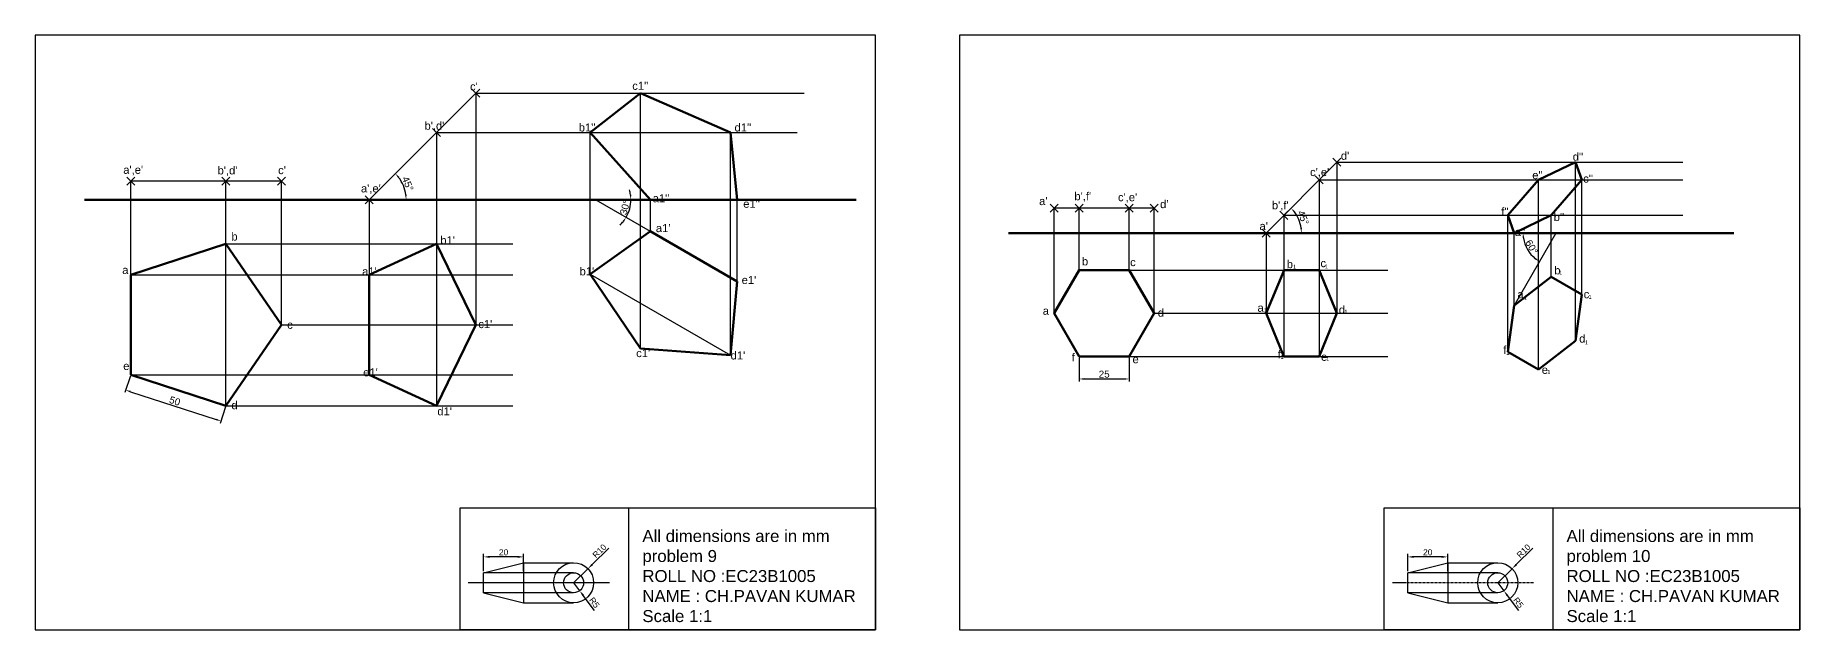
# Model space of a CAD drawing. Header units: millimetres. Extents: x 1234 to 5871, y 1453 to 1780.
# Drawn here: x 4990 to 5871, y 1453 to 1750 of the extents above; entities that cross this region are included whole.
import ezdxf

# ---------------------------------------------------------------- set-up
doc = ezdxf.new("R2010")
doc.units = ezdxf.units.MM
doc.header["$PDMODE"] = 3
doc.header["$PDSIZE"] = 2
doc.linetypes.add('CENTER', pattern=[2, 1.25, -0.25, 0.25, -0.25])
doc.styles.get("Standard").update_dxf_attribs({"font": 'arial.ttf'})
doc.dimstyles.new('Decimal-3', dxfattribs={"dimscale": 1.2, "dimtxt": 2.5, "dimasz": 2.5, "dimexe": 1.25, "dimexo": 0.625, "dimtad": 1, "dimtxsty": 'Standard', "dimcen": 2.5, "dimadec": 0, "dimazin": 0, "dimtfac": 1, "dimtmove": 0, "dimatfit": 3, "dimfxl": 1, "dimarcsym": 0})
doc.dimstyles.new('ISO-25', dxfattribs={"dimtxt": 3.5, "dimasz": 2.5, "dimexe": 1.25, "dimexo": 0.625, "dimtad": 1, "dimtxsty": 'Standard', "dimcen": 2.5, "dimadec": 0, "dimazin": 0, "dimtfac": 1, "dimtmove": 0, "dimatfit": 3, "dimfxl": 1, "dimarcsym": 0})

# ---------------------------------------------------------------- blocks, each defined once
blk = doc.blocks.new('*D21')
at = {"color": 0, "lineweight": -2, "transparency": 16777216}
for p, q in [((5511.3, 1589.1), (5511.3, 1577.32)), ((5536.3, 1589.1), (5536.3, 1577.32)), ((5513.8, 1578.57), (5533.8, 1578.57))]:
    blk.add_line(p, q, dxfattribs=at)
at = {"color": 0, "transparency": 16777216}
for points in [[(5513.8, 1578.99), (5513.8, 1578.15), (5511.3, 1578.57)], [(5533.8, 1578.99), (5533.8, 1578.15), (5536.3, 1578.57)]]:
    blk.add_solid(points, dxfattribs=at)
at = {"layer": 'Defpoints', "color": 0, "transparency": 16777216}
for p in [(5511.3, 1589.72), (5536.3, 1589.72), (5536.3, 1578.57)]:
    blk.add_point(p, dxfattribs=at)
at = {"color": 0, "transparency": 16777216, "insert": (5523.8, 1580.98), "char_height": 3.5, "attachment_point": 5}
blk.add_mtext('25', dxfattribs=at)
blk = doc.blocks.new('*D22')
at = {"color": 0, "lineweight": -2, "transparency": 16777216}
blk.add_arc((5604.8, 1651.5), 17.59, 8.14836, 36.85164, dxfattribs=at)
at = {"color": 0, "transparency": 16777216}
for points in [[(5618.57, 1661.78), (5619.2, 1662.32), (5617.24, 1663.94)], [(5622.63, 1654.02), (5621.8, 1653.96), (5622.4, 1651.5)]]:
    blk.add_solid(points, dxfattribs=at)
at = {"layer": 'Defpoints', "color": 0, "transparency": 16777216}
for p in [(5640.16, 1686.85), (5476.04, 1651.5), (5604.8, 1651.5), (5621.8, 1656.05), (5838.51, 1651.5)]:
    blk.add_point(p, dxfattribs=at)
at = {"color": 0, "transparency": 16777216, "insert": (5623.28, 1659.15), "char_height": 3.5, "attachment_point": 5, "rotation": 292.5}
blk.add_mtext('45°', dxfattribs=at)
blk = doc.blocks.new('*D23')
at = {"color": 0, "lineweight": -2, "transparency": 16777216}
blk.add_arc((5749.57, 1651.5), 16.43, 188.72722, 231.27278, dxfattribs=at)
at = {"color": 0, "transparency": 16777216}
for points in [[(5732.92, 1648.98), (5733.75, 1649.04), (5733.15, 1651.5)], [(5739.53, 1639.03), (5739.06, 1638.34), (5741.36, 1637.27)]]:
    blk.add_solid(points, dxfattribs=at)
at = {"layer": 'Defpoints', "color": 0, "transparency": 16777216}
for p in [(5476.04, 1651.5), (5749.57, 1651.5), (5838.51, 1651.5), (5734.14, 1645.88), (5728.69, 1615.32)]:
    blk.add_point(p, dxfattribs=at)
at = {"color": 0, "transparency": 16777216, "insert": (5737.44, 1644.49), "char_height": 3.5, "attachment_point": 5, "rotation": 300}
blk.add_mtext('60°', dxfattribs=at)
blk = doc.blocks.new('*D27')
at = {"color": 0, "lineweight": -2, "transparency": 16777216}
for start, end in [(330, 0), (8.18727, 16.37454), (313.62546, 321.81273)]:
    blk.add_arc((5269.71, 1668.16), 17.51, start, end, dxfattribs=at)
at = {"color": 0, "transparency": 16777216}
for points in [[(5287.45, 1670.69), (5286.62, 1670.63), (5287.22, 1668.16)], [(5283.13, 1657.57), (5283.82, 1657.1), (5284.87, 1659.41)]]:
    blk.add_solid(points, dxfattribs=at)
at = {"layer": 'Defpoints', "color": 0, "transparency": 16777216}
for p in [(5014.14, 1668.16), (5269.71, 1668.16), (5297.08, 1668.16), (5286.16, 1662.17), (5296.95, 1652.43)]:
    blk.add_point(p, dxfattribs=at)
at = {"color": 0, "transparency": 16777216, "insert": (5284.29, 1664.26), "char_height": 3.5, "attachment_point": 5, "rotation": 75}
blk.add_mtext('30°', dxfattribs=at)
blk = doc.blocks.new('*D28')
at = {"color": 0, "lineweight": -2, "transparency": 16777216}
blk.add_arc((5156.49, 1668.16), 18.42, 7.78336, 37.21664, dxfattribs=at)
at = {"color": 0, "transparency": 16777216}
for points in [[(5170.84, 1679.03), (5171.47, 1679.58), (5169.51, 1681.19)], [(5175.15, 1670.69), (5174.32, 1670.63), (5174.91, 1668.16)]]:
    blk.add_solid(points, dxfattribs=at)
at = {"layer": 'Defpoints', "color": 0, "transparency": 16777216}
for p in [(5209.73, 1721.41), (5014.14, 1668.16), (5156.49, 1668.16), (5174.28, 1672.93), (5297.08, 1668.16)]:
    blk.add_point(p, dxfattribs=at)
at = {"color": 0, "transparency": 16777216, "insert": (5175.73, 1676.13), "char_height": 3.5, "attachment_point": 5, "rotation": 292.5}
blk.add_mtext('45°', dxfattribs=at)
blk = doc.blocks.new('*D37')
at = {"color": 0, "lineweight": -2, "transparency": 16777216}
for p, q in [((5037.06, 1580.09), (5034.37, 1571.82)), ((5037.13, 1572.23), (5079.93, 1558.33)), ((5084.61, 1564.64), (5081.92, 1556.37))]:
    blk.add_line(p, q, dxfattribs=at)
at = {"color": 0, "transparency": 16777216}
for points in [[(5037.26, 1572.63), (5037.01, 1571.84), (5034.76, 1573)], [(5080.06, 1558.72), (5079.8, 1557.93), (5082.31, 1557.55)]]:
    blk.add_solid(points, dxfattribs=at)
at = {"layer": 'Defpoints', "color": 0, "transparency": 16777216}
for p in [(5037.25, 1580.68), (5084.81, 1565.23), (5082.31, 1557.55)]:
    blk.add_point(p, dxfattribs=at)
at = {"color": 0, "transparency": 16777216, "insert": (5059.28, 1567.57), "char_height": 3.5, "attachment_point": 5, "rotation": 342}
blk.add_mtext('50', dxfattribs=at)
blk = doc.blocks.new('*D59')
at = {"color": 0, "lineweight": -2, "transparency": 16777216}
for p, q in [((5258.61, 1476.75), (5261.62, 1472.76)), ((5269.06, 1462.89), (5263.43, 1470.37))]:
    blk.add_line(p, q, dxfattribs=at)
at = {"color": 0, "transparency": 16777216}
blk.add_solid([(5263.83, 1470.67), (5263.03, 1470.07), (5261.62, 1472.76)], dxfattribs=at)
at = {"layer": 'Defpoints', "color": 0, "transparency": 16777216}
for p in [(5258.61, 1476.75), (5261.62, 1472.76)]:
    blk.add_point(p, dxfattribs=at)
at = {"color": 0, "transparency": 16777216, "insert": (5268.97, 1466.8), "char_height": 3, "attachment_point": 5, "rotation": 307.01984}
blk.add_mtext('R5', dxfattribs=at)
blk = doc.blocks.new('*D60')
at = {"color": 0, "lineweight": -2, "transparency": 16777216}
for p, q in [((5276.22, 1494.02), (5267.9, 1485.86)), ((5258.61, 1476.75), (5265.75, 1483.75))]:
    blk.add_line(p, q, dxfattribs=at)
at = {"color": 0, "transparency": 16777216}
blk.add_solid([(5267.55, 1486.21), (5268.25, 1485.5), (5265.75, 1483.75)], dxfattribs=at)
at = {"layer": 'Defpoints', "color": 0, "transparency": 16777216}
for p in [(5265.75, 1483.75), (5258.61, 1476.75)]:
    blk.add_point(p, dxfattribs=at)
at = {"color": 0, "transparency": 16777216, "insert": (5271.53, 1492.62), "char_height": 3, "attachment_point": 5, "rotation": 44.43135}
blk.add_mtext('R10', dxfattribs=at)
blk = doc.blocks.new('*D61')
at = {"color": 0, "lineweight": -2, "transparency": 16777216}
for p, q in [((5213.61, 1482.5), (5213.61, 1491.18)), ((5233.61, 1482.5), (5233.61, 1491.18)), ((5230.61, 1489.68), (5216.61, 1489.68))]:
    blk.add_line(p, q, dxfattribs=at)
at = {"color": 0, "transparency": 16777216}
for points in [[(5216.61, 1490.18), (5216.61, 1489.18), (5213.61, 1489.68)], [(5230.61, 1490.18), (5230.61, 1489.18), (5233.61, 1489.68)]]:
    blk.add_solid(points, dxfattribs=at)
at = {"layer": 'Defpoints', "color": 0, "transparency": 16777216}
for p in [(5213.61, 1489.68), (5213.61, 1481.75), (5233.61, 1481.75)]:
    blk.add_point(p, dxfattribs=at)
at = {"color": 0, "transparency": 16777216, "insert": (5223.61, 1491.96), "char_height": 3, "attachment_point": 5}
blk.add_mtext('20', dxfattribs=at)
blk = doc.blocks.new('*D62')
at = {"color": 0, "lineweight": -2, "transparency": 16777216}
for p, q in [((5720.52, 1476.75), (5723.53, 1472.76)), ((5730.97, 1462.89), (5725.33, 1470.37))]:
    blk.add_line(p, q, dxfattribs=at)
at = {"color": 0, "transparency": 16777216}
blk.add_solid([(5725.73, 1470.67), (5724.94, 1470.07), (5723.53, 1472.76)], dxfattribs=at)
at = {"layer": 'Defpoints', "color": 0, "transparency": 16777216}
for p in [(5720.52, 1476.75), (5723.53, 1472.76)]:
    blk.add_point(p, dxfattribs=at)
at = {"color": 0, "transparency": 16777216, "insert": (5730.87, 1466.8), "char_height": 3, "attachment_point": 5, "rotation": 307.01984}
blk.add_mtext('R5', dxfattribs=at)
blk = doc.blocks.new('*D63')
at = {"color": 0, "lineweight": -2, "transparency": 16777216}
for p, q in [((5738.13, 1494.02), (5729.8, 1485.86)), ((5720.52, 1476.75), (5727.66, 1483.75))]:
    blk.add_line(p, q, dxfattribs=at)
at = {"color": 0, "transparency": 16777216}
blk.add_solid([(5729.45, 1486.21), (5730.15, 1485.5), (5727.66, 1483.75)], dxfattribs=at)
at = {"layer": 'Defpoints', "color": 0, "transparency": 16777216}
for p in [(5727.66, 1483.75), (5720.52, 1476.75)]:
    blk.add_point(p, dxfattribs=at)
at = {"color": 0, "transparency": 16777216, "insert": (5733.44, 1492.62), "char_height": 3, "attachment_point": 5, "rotation": 44.43135}
blk.add_mtext('R10', dxfattribs=at)
blk = doc.blocks.new('*D64')
at = {"color": 0, "lineweight": -2, "transparency": 16777216}
for p, q in [((5675.52, 1482.5), (5675.52, 1491.18)), ((5695.52, 1482.5), (5695.52, 1491.18)), ((5692.52, 1489.68), (5678.52, 1489.68))]:
    blk.add_line(p, q, dxfattribs=at)
at = {"color": 0, "transparency": 16777216}
for points in [[(5678.52, 1490.18), (5678.52, 1489.18), (5675.52, 1489.68)], [(5692.52, 1490.18), (5692.52, 1489.18), (5695.52, 1489.68)]]:
    blk.add_solid(points, dxfattribs=at)
at = {"layer": 'Defpoints', "color": 0, "transparency": 16777216}
for p in [(5675.52, 1489.68), (5675.52, 1481.75), (5695.52, 1481.75)]:
    blk.add_point(p, dxfattribs=at)
at = {"color": 0, "transparency": 16777216, "insert": (5685.52, 1491.96), "char_height": 3, "attachment_point": 5}
blk.add_mtext('20', dxfattribs=at)

msp = doc.modelspace()

# ---------------------------------------------------------------- linework, layer by layer
for p, q in [((4989.536, 1750.294), (4989.536, 1453.294)), ((5409.536, 1750.294), (4989.536, 1750.294)), ((5409.536, 1453.294), (5409.536, 1750.294)), ((5451.442, 1750.294), (5451.442, 1453.294)), ((5871.442, 1750.294), (5451.442, 1750.294)), ((5871.442, 1453.294), (5871.442, 1750.294)), ((5209.733, 1721.406), (5156.491, 1668.163)), ((5209.733, 1721.406), (5209.733, 1605.685)), ((5209.733, 1721.406), (5373.765, 1721.406)), ((5292.11, 1593.75), (5292.11, 1721.406)), ((5190.116, 1701.788), (5190.116, 1565.234)), ((5190.116, 1701.788), (5370.265, 1701.788)), ((5266.887, 1630.964), (5266.887, 1701.788)), ((5336.95, 1590.514), (5336.95, 1701.788)), ((5640.158, 1686.855), (5604.802, 1651.5)), ((5640.158, 1686.855), (5640.158, 1611.371)), ((5640.158, 1686.855), (5813.062, 1686.855)), ((5759.305, 1597.642), (5759.305, 1686.855)), ((5037.252, 1630.685), (5037.252, 1677.455)), ((5112.549, 1677.455), (5037.252, 1677.455)), ((5112.549, 1605.685), (5112.549, 1677.455)), ((5631.319, 1678.016), (5631.319, 1589.721)), ((5631.319, 1678.016), (5813.062, 1678.016)), ((5740.825, 1583.311), (5740.825, 1678.016)), ((5762.475, 1620.811), (5762.475, 1678.016)), ((5156.491, 1668.163), (5156.491, 1580.685)), ((5269.707, 1668.163), (5296.949, 1652.435)), ((5297.08, 1652.359), (5297.08, 1668.163)), ((5297.08, 1668.163), (5340.382, 1668.163)), ((5340.382, 1627.359), (5340.382, 1668.163)), ((5498.799, 1611.371), (5498.799, 1663.961)), ((5548.799, 1663.961), (5498.799, 1663.961)), ((5511.299, 1633.022), (5511.299, 1663.961)), ((5536.299, 1633.022), (5536.299, 1663.961)), ((5548.799, 1611.371), (5548.799, 1663.961)), ((5613.641, 1660.338), (5613.641, 1589.721)), ((5613.641, 1660.338), (5813.062, 1660.338)), ((5725.515, 1592.15), (5725.515, 1660.338)), ((5747.261, 1629.595), (5747.261, 1660.338)), ((5604.802, 1651.5), (5604.802, 1611.371)), ((5749.574, 1651.5), (5728.686, 1615.32)), ((5728.686, 1615.32), (5728.686, 1651.5)), ((5084.805, 1646.136), (5228.255, 1646.136)), ((5536.299, 1633.022), (5665.638, 1633.022)), ((5037.252, 1630.685), (5228.255, 1630.685)), ((5266.887, 1630.964), (5336.95, 1590.514)), ((5112.549, 1605.685), (5228.255, 1605.685)), ((5548.799, 1611.371), (5665.638, 1611.371)), ((5536.299, 1589.721), (5665.638, 1589.721)), ((5037.252, 1580.685), (5228.255, 1580.685)), ((5084.805, 1565.234), (5228.255, 1565.234)), ((5286.08, 1514.203), (5286.08, 1453.294)), ((5747.986, 1514.203), (5747.986, 1453.294)), ((5213.612, 1481.754), (5233.612, 1486.754)), ((5213.612, 1471.754), (5213.612, 1481.754)), ((5258.612, 1481.754), (5213.612, 1481.754)), ((5233.612, 1486.754), (5233.612, 1466.754)), ((5233.612, 1486.754), (5258.612, 1486.754)), ((5675.518, 1481.754), (5695.518, 1486.754)), ((5675.518, 1471.754), (5675.518, 1481.754)), ((5720.518, 1481.754), (5675.518, 1481.754)), ((5695.518, 1486.754), (5695.518, 1466.754)), ((5695.518, 1486.754), (5720.518, 1486.754)), ((5258.612, 1471.754), (5213.612, 1471.754)), ((5213.612, 1471.754), (5233.612, 1466.754)), ((5233.612, 1466.754), (5258.612, 1466.754)), ((5720.518, 1471.754), (5675.518, 1471.754)), ((5675.518, 1471.754), (5695.518, 1466.754)), ((5695.518, 1466.754), (5720.518, 1466.754)), ((4989.536, 1453.294), (5409.536, 1453.294)), ((5451.442, 1453.294), (5871.442, 1453.294))]:
    msp.add_line(p, q)
at = {"color": 3, "lineweight": 200}
for p, q in [((5292.11, 1721.406), (5266.887, 1701.788)), ((5336.95, 1701.788), (5292.11, 1721.406)), ((5266.887, 1701.788), (5297.08, 1668.163)), ((5340.382, 1668.163), (5336.95, 1701.788)), ((5740.825, 1678.016), (5759.305, 1686.855)), ((5759.305, 1686.855), (5762.475, 1678.016)), ((5725.515, 1660.338), (5740.825, 1678.016)), ((5762.475, 1678.016), (5747.261, 1660.338)), ((5297.08, 1668.163), (5340.382, 1668.163)), ((5728.686, 1651.5), (5725.515, 1660.338)), ((5747.261, 1660.338), (5728.686, 1651.5)), ((5190.116, 1646.136), (5156.491, 1630.685)), ((5209.733, 1605.685), (5190.116, 1646.136)), ((5604.802, 1611.371), (5613.752, 1633.022)), ((5613.752, 1633.022), (5631.319, 1633.022)), ((5631.319, 1633.022), (5640.158, 1611.371)), ((5156.491, 1630.685), (5156.491, 1580.685)), ((5190.116, 1565.234), (5209.733, 1605.685)), ((5613.641, 1589.721), (5604.802, 1611.371)), ((5640.158, 1611.371), (5631.319, 1589.721)), ((5631.319, 1589.721), (5613.641, 1589.721)), ((5156.491, 1580.685), (5190.116, 1565.234))]:
    msp.add_line(p, q, dxfattribs=at)
at = {"color": 7, "true_color": 0xffffff}
msp.add_line((5084.805, 1565.234), (5084.805, 1677.455), dxfattribs=at)
at = {"color": 7, "lineweight": 200, "true_color": 0xffffff}
for p, q in [((5014.136, 1668.163), (5297.08, 1668.163)), ((5476.042, 1651.5), (5838.509, 1651.5))]:
    msp.add_line(p, q, dxfattribs=at)
at = {"color": 0, "lineweight": 200}
msp.add_line((5340.382, 1668.163), (5399.912, 1668.163), dxfattribs=at)
at = {"color": 85, "lineweight": 200, "true_color": 0x58ba48}
for p, q in [((5266.887, 1630.964), (5297.08, 1652.359)), ((5296.949, 1652.435), (5340.382, 1627.359)), ((5037.252, 1630.685), (5084.805, 1646.136)), ((5112.549, 1605.685), (5084.805, 1646.136)), ((5037.252, 1630.685), (5037.252, 1580.685)), ((5292.11, 1593.75), (5266.887, 1630.964)), ((5340.382, 1627.359), (5336.95, 1590.514)), ((5728.686, 1615.32), (5747.261, 1629.595)), ((5747.261, 1629.595), (5762.475, 1620.811)), ((5725.515, 1592.15), (5728.686, 1615.32)), ((5762.475, 1620.811), (5759.305, 1597.642)), ((5084.805, 1565.234), (5112.549, 1605.685)), ((5759.305, 1597.642), (5740.825, 1583.311)), ((5336.95, 1590.514), (5292.11, 1593.75)), ((5740.825, 1583.311), (5725.515, 1592.15)), ((5037.252, 1580.685), (5084.805, 1565.234))]:
    msp.add_line(p, q, dxfattribs=at)
at = {"linetype": 'CENTER'}
for p, q in [((5276.498, 1476.754), (5205.979, 1476.754)), ((5738.404, 1476.754), (5667.885, 1476.754))]:
    msp.add_line(p, q, dxfattribs=at)
at = {"color": 85, "lineweight": 200, "true_color": 0x58ba48}
msp.add_lwpolyline([(5511.299, 1633.022), (5498.799, 1611.371), (5511.299, 1589.721), (5536.299, 1589.721), (5548.799, 1611.371), (5536.299, 1633.022)], close=True, dxfattribs=at)
for points in [[(5409.536, 1453.294), (5201.823, 1453.294), (5201.823, 1514.203), (5409.536, 1514.203)], [(5871.442, 1453.294), (5663.729, 1453.294), (5663.729, 1514.203), (5871.442, 1514.203)]]:
    msp.add_lwpolyline(points, close=True)
for centre, radius in [((5258.612, 1476.754), 10), ((5258.612, 1476.754), 5), ((5720.518, 1476.754), 10), ((5720.518, 1476.754), 5)]:
    msp.add_circle(centre, radius)
for p in [(5209.733, 1721.406), (5190.116, 1701.788), (5640.158, 1686.855), (5037.252, 1677.455), (5084.805, 1677.455), (5112.549, 1677.455), (5631.319, 1678.016), (5156.491, 1668.163), (5498.799, 1663.961), (5511.299, 1663.961), (5536.299, 1663.961), (5548.799, 1663.961), (5613.641, 1660.338), (5604.802, 1651.5)]:
    msp.add_point(p)

# ---------------------------------------------------------------- texts
for s, height, p in [("c'", 4, (5206.814, 1722.694)), ("c1''", 4, (5287.923, 1723.047)), ("b',d'", 4, (5184.076, 1703.116)), ("b1''", 4, (5261.18, 1702.229)), ("d1''", 4, (5339.049, 1702.229)), ("a',e'", 4, (5033.511, 1681.087)), ("b',d'", 4, (5080.65, 1680.783)), ("c'", 4, (5110.91, 1680.935)), ("d'", 4, (5642.096, 1688.106)), ("d''", 4, (5757.981, 1687.656)), ("a',e'", 4, (5152.321, 1671.792)), ("c',e'", 4, (5626.703, 1679.957)), ("e''", 4, (5737.752, 1678.427)), ("c''", 4, (5763.226, 1676.681)), ("a1''", 4, (5298.148, 1666.877)), ("e1''", 4, (5343.376, 1664.127)), ("a'", 4, (5491.274, 1665.458)), ("b',f'", 4, (5508.911, 1667.885)), ("c',e'", 4, (5530.697, 1667.391)), ("d'", 4, (5551.74, 1663.929)), ("b',f'", 4, (5607.625, 1663.377)), ("f''", 4, (5722.269, 1660.219)), ("b''", 4, (5748.491, 1657.475)), ('b', 4, (5087.568, 1647.746)), ("b1'", 4, (5191.962, 1645.892)), ("a1'", 4, (5299.721, 1651.951)), ("a'", 4, (5601.431, 1652.983)), ("a''", 4, (5729.012, 1649.992)), ('a', 4, (5033.001, 1631.032)), ("a1'", 4, (5152.91, 1630.32)), ("b1'", 4, (5261.573, 1630.347)), ('b', 4, (5512.683, 1635.342)), ('c', 4, (5536.768, 1634.947)), ('b', 4, (5615.058, 1633.929)), ('1', 2, (5618.184, 1633.655)), ('c', 4, (5631.906, 1634.423)), ('1', 2, (5634.131, 1633.811)), ('b', 4, (5748.763, 1630.865)), ('1', 2, (5751.219, 1630.688)), ("e1'", 4, (5342.589, 1626.026)), ('d', 4, (5550.588, 1609.708)), ('a', 4, (5600.439, 1612.152)), ('1', 2, (5603.645, 1611.951)), ('d', 4, (5641.073, 1611.162)), ('a', 4, (5730.312, 1618.911)), ('1', 2, (5733.611, 1618.127)), ('c', 4, (5763.475, 1618.911)), ('1', 2, (5765.84, 1618.598)), ('c', 4, (5115.457, 1603.661)), ("c1'", 4, (5210.984, 1603.998)), ('a', 4, (5493.072, 1610.657)), ('1', 2, (5643.824, 1611.17)), ('d', 4, (5761.231, 1596.747)), ('1', 2, (5764.11, 1595.83)), ("c1'", 4, (5289.889, 1589.496)), ("d1'", 4, (5337.083, 1588.318)), ('f', 4, (5507.568, 1587.371)), ('e', 4, (5537.953, 1586.441)), ('f', 4, (5610.598, 1588.89)), ('1', 2, (5611.918, 1588.609)), ('e', 4, (5632.154, 1587.653)), ('1', 2, (5634.762, 1587.515)), ('f', 4, (5723.268, 1591.126)), ('1', 2, (5724.805, 1590.592)), ('e', 4, (5033.486, 1583.073)), ("e1'", 4, (5153.431, 1579.885)), ('e', 4, (5742.497, 1581.149)), ('1', 2, (5745.275, 1581.057)), ('d', 4, (5087.568, 1563.453)), ("d1'", 4, (5190.499, 1560.399))]:
    msp.add_text(s, height=height).set_placement(p)
at = {"char_height": 6, "attachment_point": 1}
for s, insert in [('{\\fArial Unicode MS|b0|i0|c134|p34;All dimensions are in mm\\Pproblem \\fArial Unicode MS|b0|i0|c0|p34;9\\PROLL NO :\\fArial Unicode MS|b0|i0|c134|p34;EC23B10\\fArial Unicode MS|b0|i0|c0|p34;05\\PNAME : CH.PAVAN KUMAR\\P\\fArial Unicode MS|b0|i0|c134|p34;Scale }1:1', (5292.989, 1503.121)), ('{\\fArial Unicode MS|b0|i0|c134|p34;All dimensions are in mm\\Pproblem \\fArial Unicode MS|b0|i0|c0|p34;10\\PROLL NO :\\fArial Unicode MS|b0|i0|c134|p34;EC23B10\\fArial Unicode MS|b0|i0|c0|p34;05\\PNAME : CH.PAVAN KUMAR\\P\\fArial Unicode MS|b0|i0|c134|p34;Scale }1:1', (5754.895, 1503.121))]:
    msp.add_mtext_dynamic_manual_height_columns(s, width=147.89698, gutter_width=12.5, heights=[0], dxfattribs=dict(at, insert=insert))

# ---------------------------------------------------------------- dimensions: what is measured, and where the dimension line sits
at = {"color": 7, "true_color": 0xffffff}
for base, line1, line2, picture, middle in [((5174.281, 1672.93), ((5014.136, 1668.163), (5297.08, 1668.163)), ((5209.733, 1721.406), (5156.491, 1668.163)), '*D28', (5175.728, 1676.131)), ((5621.797, 1656.053), ((5476.042, 1651.5), (5838.509, 1651.5)), ((5640.158, 1686.855), (5604.802, 1651.5)), '*D22', (5623.279, 1659.153)), ((5286.161, 1662.174), ((5269.707, 1668.163), (5296.949, 1652.435)), ((5014.136, 1668.163), (5297.08, 1668.163)), '*D27', (5284.29, 1664.256)), ((5734.136, 1645.881), ((5749.574, 1651.5), (5728.686, 1615.32)), ((5476.042, 1651.5), (5838.509, 1651.5)), '*D23', (5737.435, 1644.491))]:
    dim = msp.add_angular_dim_2l(base=base, line1=line1, line2=line2, dimstyle='ISO-25', dxfattribs=at)
    dim.commit()
    dim.dimension.update_dxf_attribs({"geometry": picture, "text_midpoint": middle})
dim = msp.add_linear_dim(base=(5536.299, 1578.57), p1=(5511.299, 1589.721), p2=(5536.299, 1589.721), dimstyle='ISO-25', dxfattribs=at)
dim.commit()
dim.dimension.update_dxf_attribs({"geometry": '*D21', "text_midpoint": (5523.799, 1580.982)})
dim = msp.add_aligned_dim(p1=(5037.252, 1580.685), p2=(5084.805, 1565.234), distance=-8.075, dimstyle='ISO-25', dxfattribs=at)
dim.commit()
dim.dimension.update_dxf_attribs({"geometry": '*D37', "text_midpoint": (5059.279, 1567.574)})
for base, p1, p2, picture, middle in [((5213.612, 1489.681), (5233.612, 1481.754), (5213.612, 1481.754), '*D61', (5223.612, 1491.963)), ((5675.518, 1489.681), (5695.518, 1481.754), (5675.518, 1481.754), '*D64', (5685.518, 1491.963))]:
    dim = msp.add_linear_dim(base=base, p1=p1, p2=p2, dimstyle='Decimal-3')
    dim.commit()
    dim.dimension.update_dxf_attribs({"geometry": picture, "text_midpoint": middle})
for center, mpoint, picture, middle in [((5258.612, 1476.754), (5265.753, 1483.755), '*D60', (5271.532, 1492.615)), ((5720.518, 1476.754), (5727.659, 1483.755), '*D63', (5733.438, 1492.615)), ((5258.612, 1476.754), (5261.623, 1472.762), '*D59', (5268.967, 1466.803)), ((5720.518, 1476.754), (5723.529, 1472.762), '*D62', (5730.873, 1466.803))]:
    dim = msp.add_radius_dim(center=center, mpoint=mpoint, dimstyle='Decimal-3')
    dim.commit()
    dim.dimension.update_dxf_attribs({"geometry": picture, "text_midpoint": middle})

doc.saveas('drawing.dxf')
